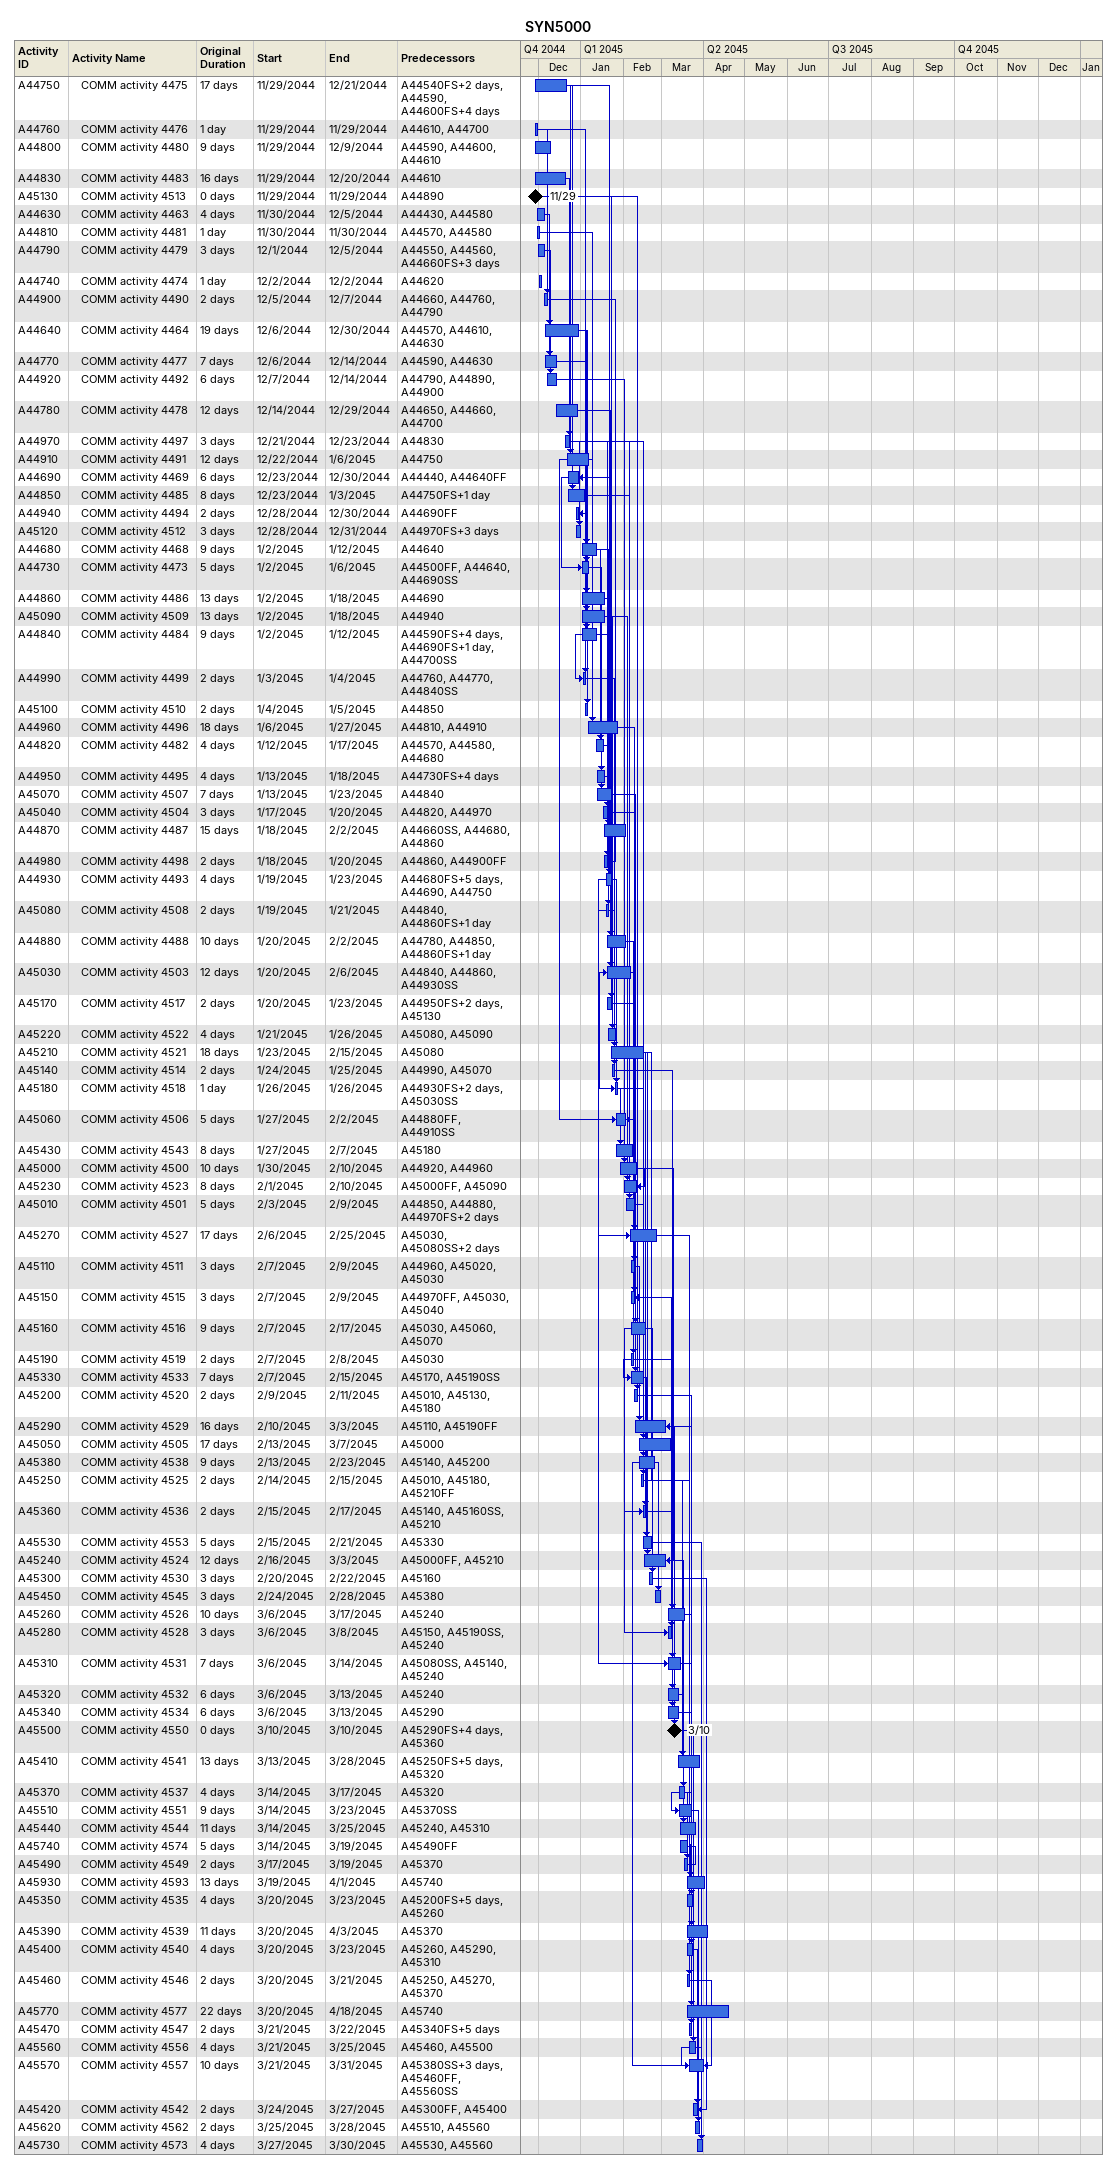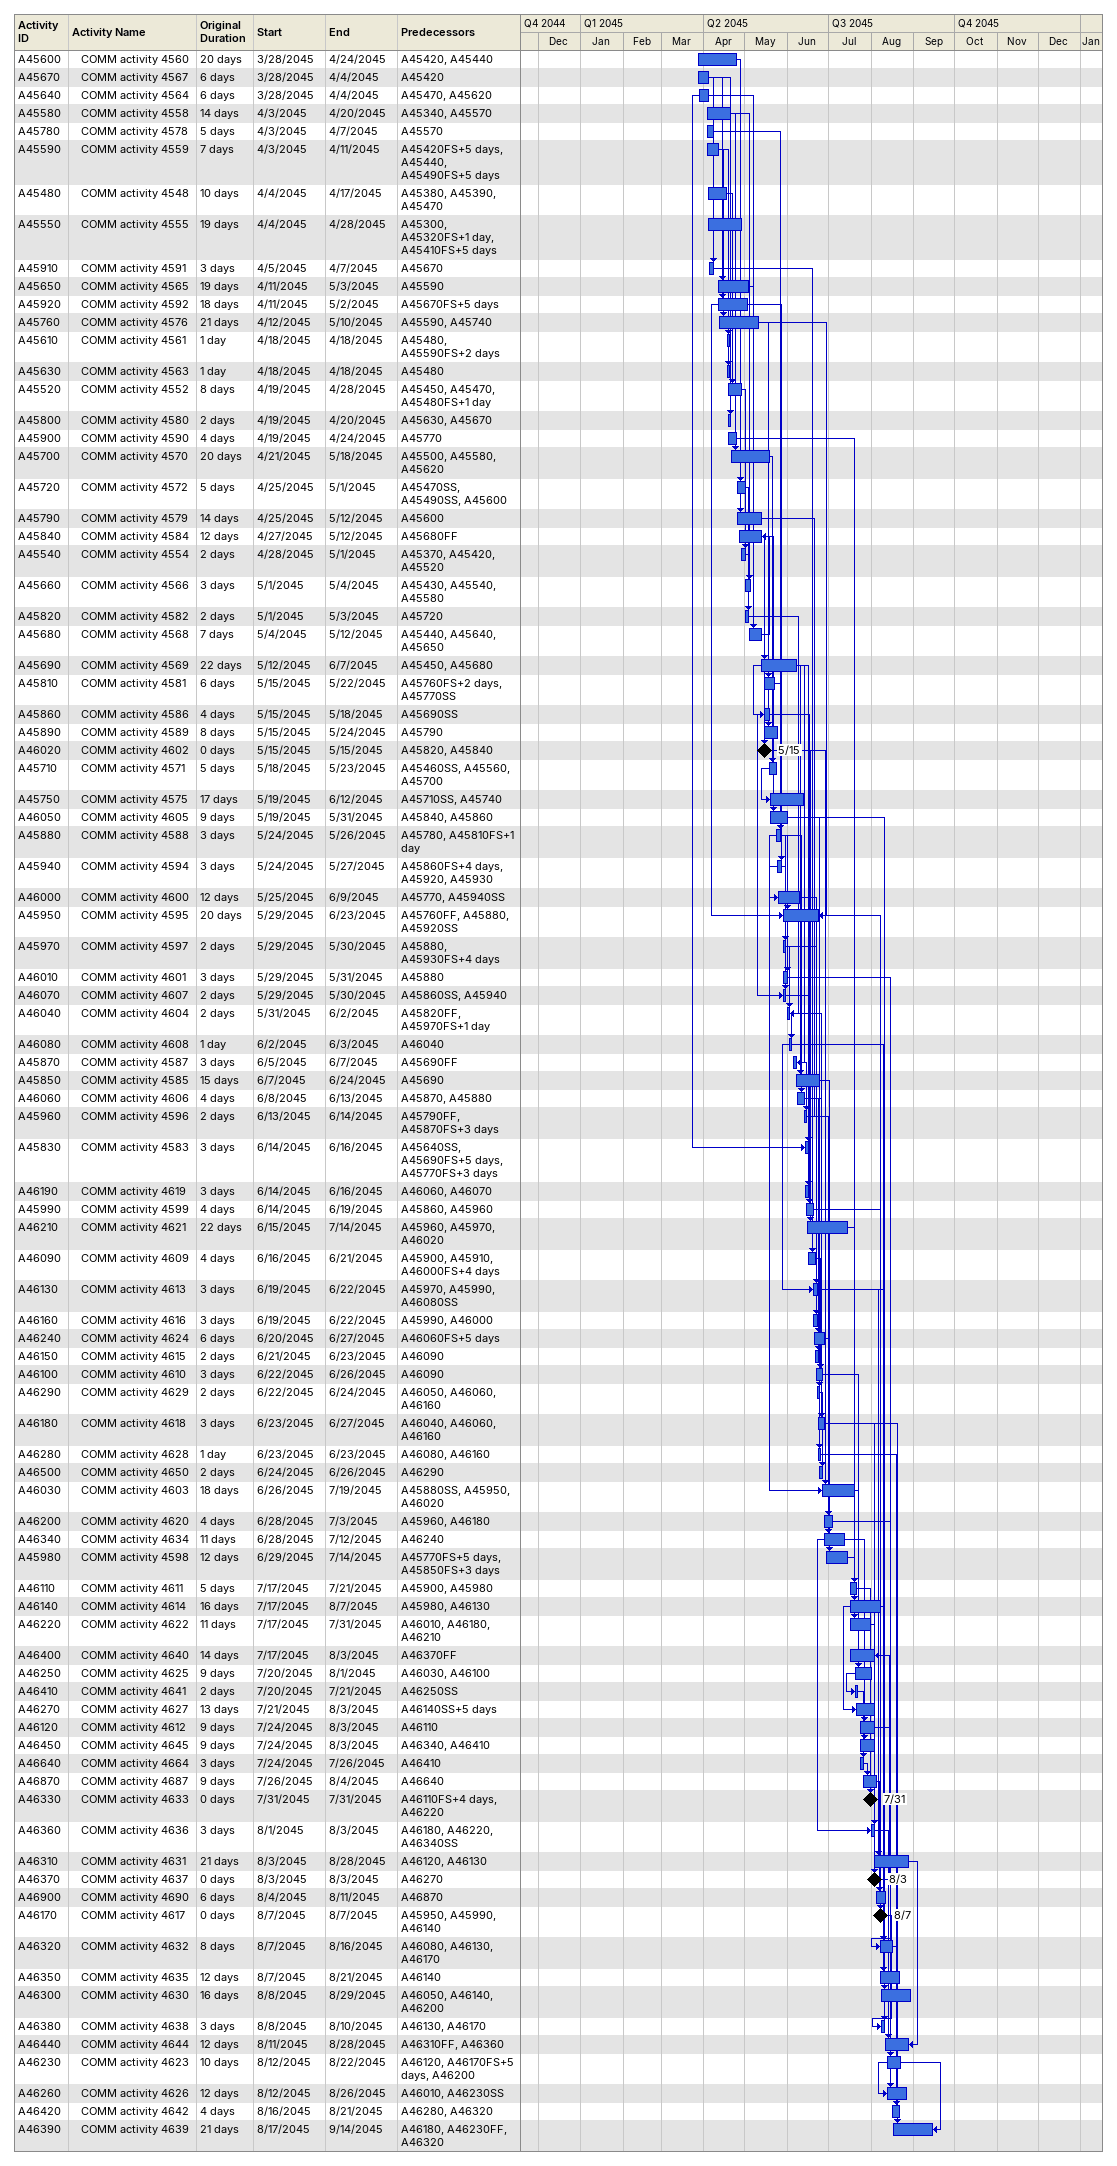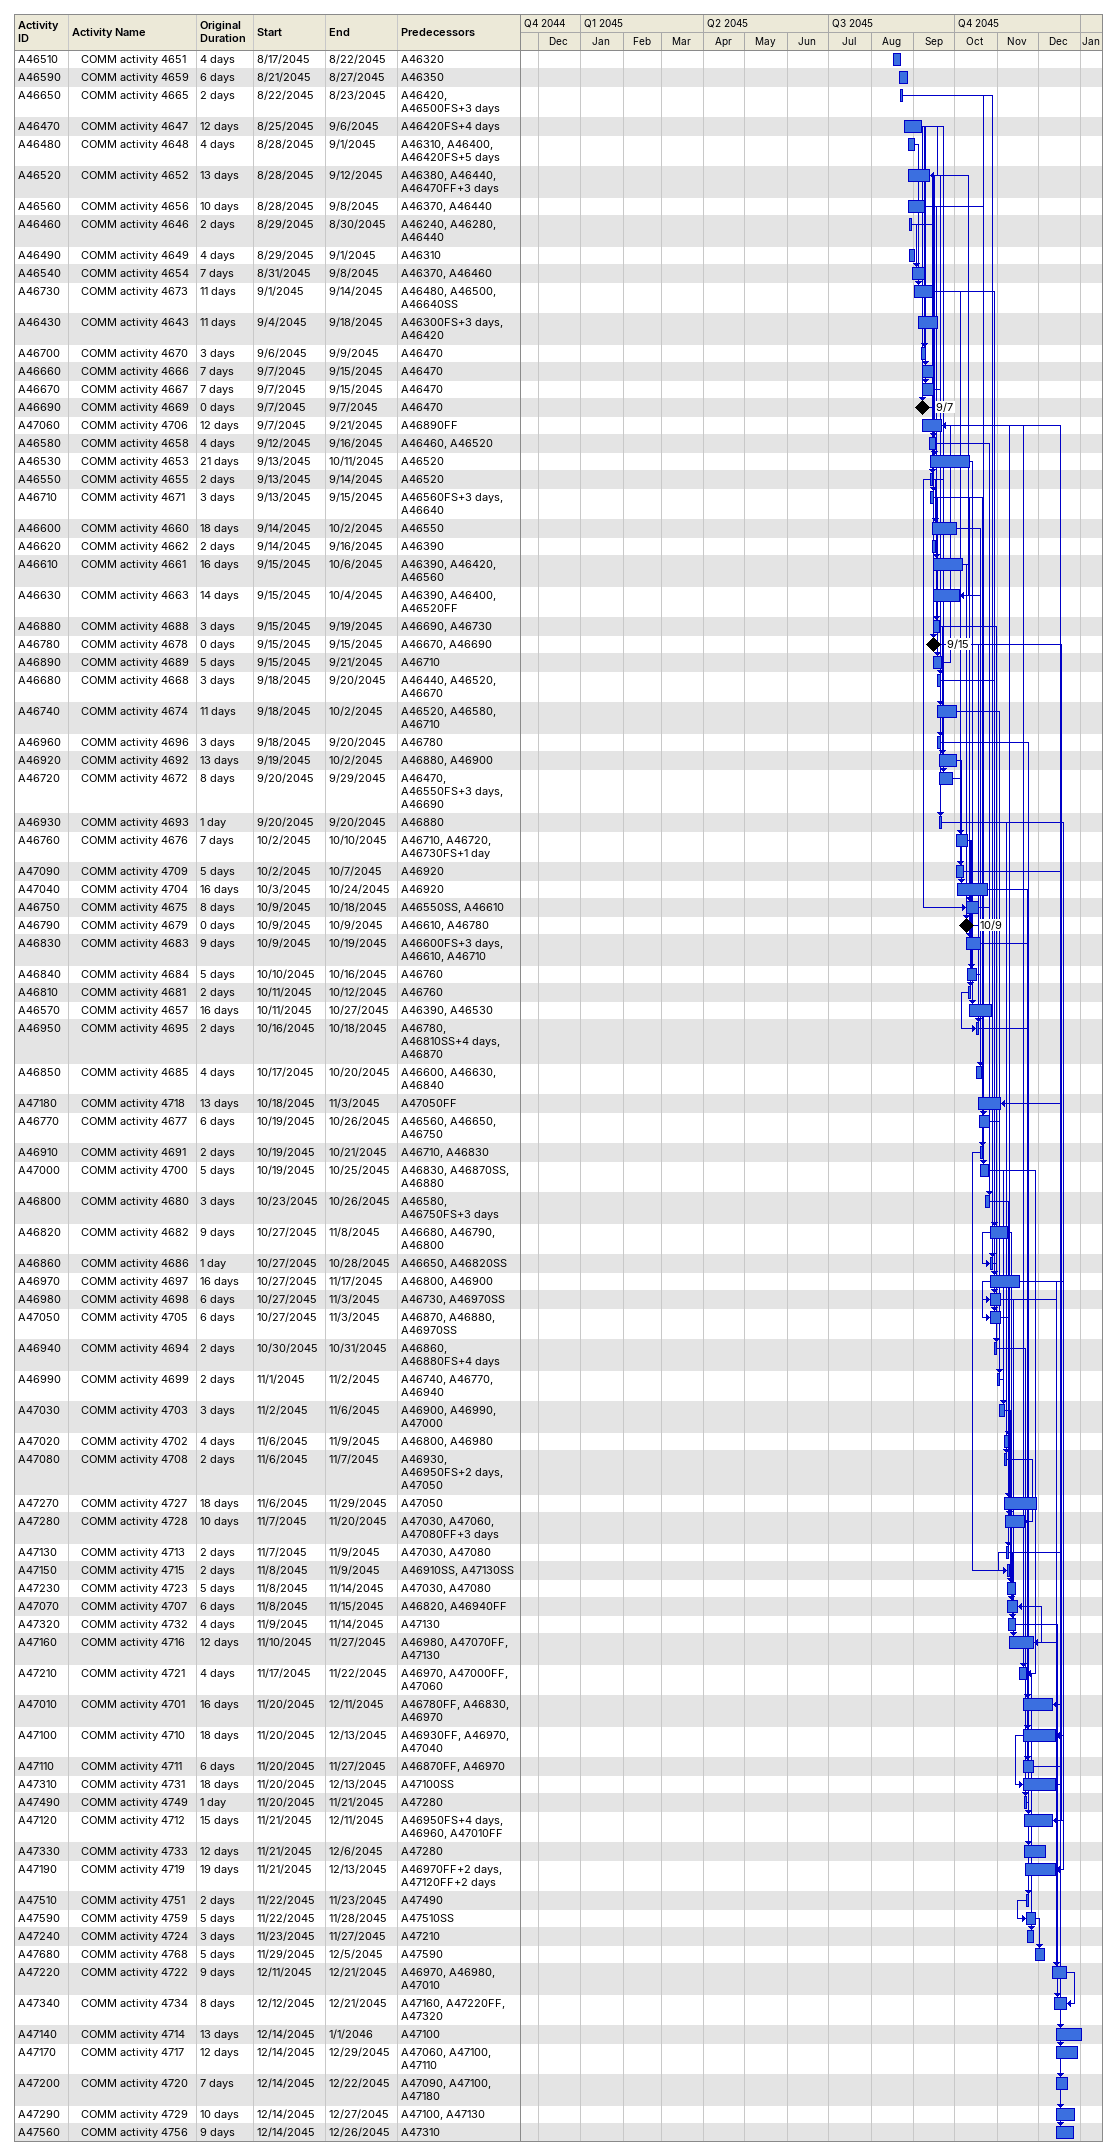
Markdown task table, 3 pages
SYN5000

| ID | Level | Task | Original duration | Start | Finish | Predecessors |
|---|---|---|---|---|---|---|
| A44750 | 2 | COMM activity 4475 | 17d | 2044-11-29 | 2044-12-21 | A44540FS+2d, A44590, A44600FS+4d |
| A44760 | 2 | COMM activity 4476 | 1d | 2044-11-29 | 2044-11-29 | A44610, A44700 |
| A44800 | 2 | COMM activity 4480 | 9d | 2044-11-29 | 2044-12-09 | A44590, A44600, A44610 |
| A44830 | 2 | COMM activity 4483 | 16d | 2044-11-29 | 2044-12-20 | A44610 |
| A45130 | 2 | COMM activity 4513 | 0d | 2044-11-29 | 2044-11-29 | A44890 |
| A44630 | 2 | COMM activity 4463 | 4d | 2044-11-30 | 2044-12-05 | A44430, A44580 |
| A44810 | 2 | COMM activity 4481 | 1d | 2044-11-30 | 2044-11-30 | A44570, A44580 |
| A44790 | 2 | COMM activity 4479 | 3d | 2044-12-01 | 2044-12-05 | A44550, A44560, A44660FS+3d |
| A44740 | 2 | COMM activity 4474 | 1d | 2044-12-02 | 2044-12-02 | A44620 |
| A44900 | 2 | COMM activity 4490 | 2d | 2044-12-05 | 2044-12-07 | A44660, A44760, A44790 |
| A44640 | 2 | COMM activity 4464 | 19d | 2044-12-06 | 2044-12-30 | A44570, A44610, A44630 |
| A44770 | 2 | COMM activity 4477 | 7d | 2044-12-06 | 2044-12-14 | A44590, A44630 |
| A44920 | 2 | COMM activity 4492 | 6d | 2044-12-07 | 2044-12-14 | A44790, A44890, A44900 |
| A44780 | 2 | COMM activity 4478 | 12d | 2044-12-14 | 2044-12-29 | A44650, A44660, A44700 |
| A44970 | 2 | COMM activity 4497 | 3d | 2044-12-21 | 2044-12-23 | A44830 |
| A44910 | 2 | COMM activity 4491 | 12d | 2044-12-22 | 2045-01-06 | A44750 |
| A44690 | 2 | COMM activity 4469 | 6d | 2044-12-23 | 2044-12-30 | A44440, A44640FF |
| A44850 | 2 | COMM activity 4485 | 8d | 2044-12-23 | 2045-01-03 | A44750FS+1d |
| A44940 | 2 | COMM activity 4494 | 2d | 2044-12-28 | 2044-12-30 | A44690FF |
| A45120 | 2 | COMM activity 4512 | 3d | 2044-12-28 | 2044-12-31 | A44970FS+3d |
| A44680 | 2 | COMM activity 4468 | 9d | 2045-01-02 | 2045-01-12 | A44640 |
| A44730 | 2 | COMM activity 4473 | 5d | 2045-01-02 | 2045-01-06 | A44500FF, A44640, A44690SS |
| A44860 | 2 | COMM activity 4486 | 13d | 2045-01-02 | 2045-01-18 | A44690 |
| A45090 | 2 | COMM activity 4509 | 13d | 2045-01-02 | 2045-01-18 | A44940 |
| A44840 | 2 | COMM activity 4484 | 9d | 2045-01-02 | 2045-01-12 | A44590FS+4d, A44690FS+1d, A44700SS |
| A44990 | 2 | COMM activity 4499 | 2d | 2045-01-03 | 2045-01-04 | A44760, A44770, A44840SS |
| A45100 | 2 | COMM activity 4510 | 2d | 2045-01-04 | 2045-01-05 | A44850 |
| A44960 | 2 | COMM activity 4496 | 18d | 2045-01-06 | 2045-01-27 | A44810, A44910 |
| A44820 | 2 | COMM activity 4482 | 4d | 2045-01-12 | 2045-01-17 | A44570, A44580, A44680 |
| A44950 | 2 | COMM activity 4495 | 4d | 2045-01-13 | 2045-01-18 | A44730FS+4d |
| A45070 | 2 | COMM activity 4507 | 7d | 2045-01-13 | 2045-01-23 | A44840 |
| A45040 | 2 | COMM activity 4504 | 3d | 2045-01-17 | 2045-01-20 | A44820, A44970 |
| A44870 | 2 | COMM activity 4487 | 15d | 2045-01-18 | 2045-02-02 | A44660SS, A44680, A44860 |
| A44980 | 2 | COMM activity 4498 | 2d | 2045-01-18 | 2045-01-20 | A44860, A44900FF |
| A44930 | 2 | COMM activity 4493 | 4d | 2045-01-19 | 2045-01-23 | A44680FS+5d, A44690, A44750 |
| A45080 | 2 | COMM activity 4508 | 2d | 2045-01-19 | 2045-01-21 | A44840, A44860FS+1d |
| A44880 | 2 | COMM activity 4488 | 10d | 2045-01-20 | 2045-02-02 | A44780, A44850, A44860FS+1d |
| A45030 | 2 | COMM activity 4503 | 12d | 2045-01-20 | 2045-02-06 | A44840, A44860, A44930SS |
| A45170 | 2 | COMM activity 4517 | 2d | 2045-01-20 | 2045-01-23 | A44950FS+2d, A45130 |
| A45220 | 2 | COMM activity 4522 | 4d | 2045-01-21 | 2045-01-26 | A45080, A45090 |
| A45210 | 2 | COMM activity 4521 | 18d | 2045-01-23 | 2045-02-15 | A45080 |
| A45140 | 2 | COMM activity 4514 | 2d | 2045-01-24 | 2045-01-25 | A44990, A45070 |
| A45180 | 2 | COMM activity 4518 | 1d | 2045-01-26 | 2045-01-26 | A44930FS+2d, A45030SS |
| A45060 | 2 | COMM activity 4506 | 5d | 2045-01-27 | 2045-02-02 | A44880FF, A44910SS |
| A45430 | 2 | COMM activity 4543 | 8d | 2045-01-27 | 2045-02-07 | A45180 |
| A45000 | 2 | COMM activity 4500 | 10d | 2045-01-30 | 2045-02-10 | A44920, A44960 |
| A45230 | 2 | COMM activity 4523 | 8d | 2045-02-01 | 2045-02-10 | A45000FF, A45090 |
| A45010 | 2 | COMM activity 4501 | 5d | 2045-02-03 | 2045-02-09 | A44850, A44880, A44970FS+2d |
| A45270 | 2 | COMM activity 4527 | 17d | 2045-02-06 | 2045-02-25 | A45030, A45080SS+2d |
| A45110 | 2 | COMM activity 4511 | 3d | 2045-02-07 | 2045-02-09 | A44960, A45020, A45030 |
| A45150 | 2 | COMM activity 4515 | 3d | 2045-02-07 | 2045-02-09 | A44970FF, A45030, A45040 |
| A45160 | 2 | COMM activity 4516 | 9d | 2045-02-07 | 2045-02-17 | A45030, A45060, A45070 |
| A45190 | 2 | COMM activity 4519 | 2d | 2045-02-07 | 2045-02-08 | A45030 |
| A45330 | 2 | COMM activity 4533 | 7d | 2045-02-07 | 2045-02-15 | A45170, A45190SS |
| A45200 | 2 | COMM activity 4520 | 2d | 2045-02-09 | 2045-02-11 | A45010, A45130, A45180 |
| A45290 | 2 | COMM activity 4529 | 16d | 2045-02-10 | 2045-03-03 | A45110, A45190FF |
| A45050 | 2 | COMM activity 4505 | 17d | 2045-02-13 | 2045-03-07 | A45000 |
| A45380 | 2 | COMM activity 4538 | 9d | 2045-02-13 | 2045-02-23 | A45140, A45200 |
| A45250 | 2 | COMM activity 4525 | 2d | 2045-02-14 | 2045-02-15 | A45010, A45180, A45210FF |
| A45360 | 2 | COMM activity 4536 | 2d | 2045-02-15 | 2045-02-17 | A45140, A45160SS, A45210 |
| A45530 | 2 | COMM activity 4553 | 5d | 2045-02-15 | 2045-02-21 | A45330 |
| A45240 | 2 | COMM activity 4524 | 12d | 2045-02-16 | 2045-03-03 | A45000FF, A45210 |
| A45300 | 2 | COMM activity 4530 | 3d | 2045-02-20 | 2045-02-22 | A45160 |
| A45450 | 2 | COMM activity 4545 | 3d | 2045-02-24 | 2045-02-28 | A45380 |
| A45260 | 2 | COMM activity 4526 | 10d | 2045-03-06 | 2045-03-17 | A45240 |
| A45280 | 2 | COMM activity 4528 | 3d | 2045-03-06 | 2045-03-08 | A45150, A45190SS, A45240 |
| A45310 | 2 | COMM activity 4531 | 7d | 2045-03-06 | 2045-03-14 | A45080SS, A45140, A45240 |
| A45320 | 2 | COMM activity 4532 | 6d | 2045-03-06 | 2045-03-13 | A45240 |
| A45340 | 2 | COMM activity 4534 | 6d | 2045-03-06 | 2045-03-13 | A45290 |
| A45500 | 2 | COMM activity 4550 | 0d | 2045-03-10 | 2045-03-10 | A45290FS+4d, A45360 |
| A45410 | 2 | COMM activity 4541 | 13d | 2045-03-13 | 2045-03-28 | A45250FS+5d, A45320 |
| A45370 | 2 | COMM activity 4537 | 4d | 2045-03-14 | 2045-03-17 | A45320 |
| A45510 | 2 | COMM activity 4551 | 9d | 2045-03-14 | 2045-03-23 | A45370SS |
| A45440 | 2 | COMM activity 4544 | 11d | 2045-03-14 | 2045-03-25 | A45240, A45310 |
| A45740 | 2 | COMM activity 4574 | 5d | 2045-03-14 | 2045-03-19 | A45490FF |
| A45490 | 2 | COMM activity 4549 | 2d | 2045-03-17 | 2045-03-19 | A45370 |
| A45930 | 2 | COMM activity 4593 | 13d | 2045-03-19 | 2045-04-01 | A45740 |
| A45350 | 2 | COMM activity 4535 | 4d | 2045-03-20 | 2045-03-23 | A45200FS+5d, A45260 |
| A45390 | 2 | COMM activity 4539 | 11d | 2045-03-20 | 2045-04-03 | A45370 |
| A45400 | 2 | COMM activity 4540 | 4d | 2045-03-20 | 2045-03-23 | A45260, A45290, A45310 |
| A45460 | 2 | COMM activity 4546 | 2d | 2045-03-20 | 2045-03-21 | A45250, A45270, A45370 |
| A45770 | 2 | COMM activity 4577 | 22d | 2045-03-20 | 2045-04-18 | A45740 |
| A45470 | 2 | COMM activity 4547 | 2d | 2045-03-21 | 2045-03-22 | A45340FS+5d |
| A45560 | 2 | COMM activity 4556 | 4d | 2045-03-21 | 2045-03-25 | A45460, A45500 |
| A45570 | 2 | COMM activity 4557 | 10d | 2045-03-21 | 2045-03-31 | A45380SS+3d, A45460FF, A45560SS |
| A45420 | 2 | COMM activity 4542 | 2d | 2045-03-24 | 2045-03-27 | A45300FF, A45400 |
| A45620 | 2 | COMM activity 4562 | 2d | 2045-03-25 | 2045-03-28 | A45510, A45560 |
| A45730 | 2 | COMM activity 4573 | 4d | 2045-03-27 | 2045-03-30 | A45530, A45560 |
| A45600 | 2 | COMM activity 4560 | 20d | 2045-03-28 | 2045-04-24 | A45420, A45440 |
| A45670 | 2 | COMM activity 4567 | 6d | 2045-03-28 | 2045-04-04 | A45420 |
| A45640 | 2 | COMM activity 4564 | 6d | 2045-03-28 | 2045-04-04 | A45470, A45620 |
| A45580 | 2 | COMM activity 4558 | 14d | 2045-04-03 | 2045-04-20 | A45340, A45570 |
| A45780 | 2 | COMM activity 4578 | 5d | 2045-04-03 | 2045-04-07 | A45570 |
| A45590 | 2 | COMM activity 4559 | 7d | 2045-04-03 | 2045-04-11 | A45420FS+5d, A45440, A45490FS+5d |
| A45480 | 2 | COMM activity 4548 | 10d | 2045-04-04 | 2045-04-17 | A45380, A45390, A45470 |
| A45550 | 2 | COMM activity 4555 | 19d | 2045-04-04 | 2045-04-28 | A45300, A45320FS+1d, A45410FS+5d |
| A45910 | 2 | COMM activity 4591 | 3d | 2045-04-05 | 2045-04-07 | A45670 |
| A45650 | 2 | COMM activity 4565 | 19d | 2045-04-11 | 2045-05-03 | A45590 |
| A45920 | 2 | COMM activity 4592 | 18d | 2045-04-11 | 2045-05-02 | A45670FS+5d |
| A45760 | 2 | COMM activity 4576 | 21d | 2045-04-12 | 2045-05-10 | A45590, A45740 |
| A45610 | 2 | COMM activity 4561 | 1d | 2045-04-18 | 2045-04-18 | A45480, A45590FS+2d |
| A45630 | 2 | COMM activity 4563 | 1d | 2045-04-18 | 2045-04-18 | A45480 |
| A45520 | 2 | COMM activity 4552 | 8d | 2045-04-19 | 2045-04-28 | A45450, A45470, A45480FS+1d |
| A45800 | 2 | COMM activity 4580 | 2d | 2045-04-19 | 2045-04-20 | A45630, A45670 |
| A45900 | 2 | COMM activity 4590 | 4d | 2045-04-19 | 2045-04-24 | A45770 |
| A45700 | 2 | COMM activity 4570 | 20d | 2045-04-21 | 2045-05-18 | A45500, A45580, A45620 |
| A45720 | 2 | COMM activity 4572 | 5d | 2045-04-25 | 2045-05-01 | A45470SS, A45490SS, A45600 |
| A45790 | 2 | COMM activity 4579 | 14d | 2045-04-25 | 2045-05-12 | A45600 |
| A45840 | 2 | COMM activity 4584 | 12d | 2045-04-27 | 2045-05-12 | A45680FF |
| A45540 | 2 | COMM activity 4554 | 2d | 2045-04-28 | 2045-05-01 | A45370, A45420, A45520 |
| A45660 | 2 | COMM activity 4566 | 3d | 2045-05-01 | 2045-05-04 | A45430, A45540, A45580 |
| A45820 | 2 | COMM activity 4582 | 2d | 2045-05-01 | 2045-05-03 | A45720 |
| A45680 | 2 | COMM activity 4568 | 7d | 2045-05-04 | 2045-05-12 | A45440, A45640, A45650 |
| A45690 | 2 | COMM activity 4569 | 22d | 2045-05-12 | 2045-06-07 | A45450, A45680 |
| A45810 | 2 | COMM activity 4581 | 6d | 2045-05-15 | 2045-05-22 | A45760FS+2d, A45770SS |
| A45860 | 2 | COMM activity 4586 | 4d | 2045-05-15 | 2045-05-18 | A45690SS |
| A45890 | 2 | COMM activity 4589 | 8d | 2045-05-15 | 2045-05-24 | A45790 |
| A46020 | 2 | COMM activity 4602 | 0d | 2045-05-15 | 2045-05-15 | A45820, A45840 |
| A45710 | 2 | COMM activity 4571 | 5d | 2045-05-18 | 2045-05-23 | A45460SS, A45560, A45700 |
| A45750 | 2 | COMM activity 4575 | 17d | 2045-05-19 | 2045-06-12 | A45710SS, A45740 |
| A46050 | 2 | COMM activity 4605 | 9d | 2045-05-19 | 2045-05-31 | A45840, A45860 |
| A45880 | 2 | COMM activity 4588 | 3d | 2045-05-24 | 2045-05-26 | A45780, A45810FS+1d |
| A45940 | 2 | COMM activity 4594 | 3d | 2045-05-24 | 2045-05-27 | A45860FS+4d, A45920, A45930 |
| A46000 | 2 | COMM activity 4600 | 12d | 2045-05-25 | 2045-06-09 | A45770, A45940SS |
| A45950 | 2 | COMM activity 4595 | 20d | 2045-05-29 | 2045-06-23 | A45760FF, A45880, A45920SS |
| A45970 | 2 | COMM activity 4597 | 2d | 2045-05-29 | 2045-05-30 | A45880, A45930FS+4d |
| A46010 | 2 | COMM activity 4601 | 3d | 2045-05-29 | 2045-05-31 | A45880 |
| A46070 | 2 | COMM activity 4607 | 2d | 2045-05-29 | 2045-05-30 | A45860SS, A45940 |
| A46040 | 2 | COMM activity 4604 | 2d | 2045-05-31 | 2045-06-02 | A45820FF, A45970FS+1d |
| A46080 | 2 | COMM activity 4608 | 1d | 2045-06-02 | 2045-06-03 | A46040 |
| A45870 | 2 | COMM activity 4587 | 3d | 2045-06-05 | 2045-06-07 | A45690FF |
| A45850 | 2 | COMM activity 4585 | 15d | 2045-06-07 | 2045-06-24 | A45690 |
| A46060 | 2 | COMM activity 4606 | 4d | 2045-06-08 | 2045-06-13 | A45870, A45880 |
| A45960 | 2 | COMM activity 4596 | 2d | 2045-06-13 | 2045-06-14 | A45790FF, A45870FS+3d |
| A45830 | 2 | COMM activity 4583 | 3d | 2045-06-14 | 2045-06-16 | A45640SS, A45690FS+5d, A45770FS+3d |
| A46190 | 2 | COMM activity 4619 | 3d | 2045-06-14 | 2045-06-16 | A46060, A46070 |
| A45990 | 2 | COMM activity 4599 | 4d | 2045-06-14 | 2045-06-19 | A45860, A45960 |
| A46210 | 2 | COMM activity 4621 | 22d | 2045-06-15 | 2045-07-14 | A45960, A45970, A46020 |
| A46090 | 2 | COMM activity 4609 | 4d | 2045-06-16 | 2045-06-21 | A45900, A45910, A46000FS+4d |
| A46130 | 2 | COMM activity 4613 | 3d | 2045-06-19 | 2045-06-22 | A45970, A45990, A46080SS |
| A46160 | 2 | COMM activity 4616 | 3d | 2045-06-19 | 2045-06-22 | A45990, A46000 |
| A46240 | 2 | COMM activity 4624 | 6d | 2045-06-20 | 2045-06-27 | A46060FS+5d |
| A46150 | 2 | COMM activity 4615 | 2d | 2045-06-21 | 2045-06-23 | A46090 |
| A46100 | 2 | COMM activity 4610 | 3d | 2045-06-22 | 2045-06-26 | A46090 |
| A46290 | 2 | COMM activity 4629 | 2d | 2045-06-22 | 2045-06-24 | A46050, A46060, A46160 |
| A46180 | 2 | COMM activity 4618 | 3d | 2045-06-23 | 2045-06-27 | A46040, A46060, A46160 |
| A46280 | 2 | COMM activity 4628 | 1d | 2045-06-23 | 2045-06-23 | A46080, A46160 |
| A46500 | 2 | COMM activity 4650 | 2d | 2045-06-24 | 2045-06-26 | A46290 |
| A46030 | 2 | COMM activity 4603 | 18d | 2045-06-26 | 2045-07-19 | A45880SS, A45950, A46020 |
| A46200 | 2 | COMM activity 4620 | 4d | 2045-06-28 | 2045-07-03 | A45960, A46180 |
| A46340 | 2 | COMM activity 4634 | 11d | 2045-06-28 | 2045-07-12 | A46240 |
| A45980 | 2 | COMM activity 4598 | 12d | 2045-06-29 | 2045-07-14 | A45770FS+5d, A45850FS+3d |
| A46110 | 2 | COMM activity 4611 | 5d | 2045-07-17 | 2045-07-21 | A45900, A45980 |
| A46140 | 2 | COMM activity 4614 | 16d | 2045-07-17 | 2045-08-07 | A45980, A46130 |
| A46220 | 2 | COMM activity 4622 | 11d | 2045-07-17 | 2045-07-31 | A46010, A46180, A46210 |
| A46400 | 2 | COMM activity 4640 | 14d | 2045-07-17 | 2045-08-03 | A46370FF |
| A46250 | 2 | COMM activity 4625 | 9d | 2045-07-20 | 2045-08-01 | A46030, A46100 |
| A46410 | 2 | COMM activity 4641 | 2d | 2045-07-20 | 2045-07-21 | A46250SS |
| A46270 | 2 | COMM activity 4627 | 13d | 2045-07-21 | 2045-08-03 | A46140SS+5d |
| A46120 | 2 | COMM activity 4612 | 9d | 2045-07-24 | 2045-08-03 | A46110 |
| A46450 | 2 | COMM activity 4645 | 9d | 2045-07-24 | 2045-08-03 | A46340, A46410 |
| A46640 | 2 | COMM activity 4664 | 3d | 2045-07-24 | 2045-07-26 | A46410 |
| A46870 | 2 | COMM activity 4687 | 9d | 2045-07-26 | 2045-08-04 | A46640 |
| A46330 | 2 | COMM activity 4633 | 0d | 2045-07-31 | 2045-07-31 | A46110FS+4d, A46220 |
| A46360 | 2 | COMM activity 4636 | 3d | 2045-08-01 | 2045-08-03 | A46180, A46220, A46340SS |
| A46310 | 2 | COMM activity 4631 | 21d | 2045-08-03 | 2045-08-28 | A46120, A46130 |
| A46370 | 2 | COMM activity 4637 | 0d | 2045-08-03 | 2045-08-03 | A46270 |
| A46900 | 2 | COMM activity 4690 | 6d | 2045-08-04 | 2045-08-11 | A46870 |
| A46170 | 2 | COMM activity 4617 | 0d | 2045-08-07 | 2045-08-07 | A45950, A45990, A46140 |
| A46320 | 2 | COMM activity 4632 | 8d | 2045-08-07 | 2045-08-16 | A46080, A46130, A46170 |
| A46350 | 2 | COMM activity 4635 | 12d | 2045-08-07 | 2045-08-21 | A46140 |
| A46300 | 2 | COMM activity 4630 | 16d | 2045-08-08 | 2045-08-29 | A46050, A46140, A46200 |
| A46380 | 2 | COMM activity 4638 | 3d | 2045-08-08 | 2045-08-10 | A46130, A46170 |
| A46440 | 2 | COMM activity 4644 | 12d | 2045-08-11 | 2045-08-28 | A46310FF, A46360 |
| A46230 | 2 | COMM activity 4623 | 10d | 2045-08-12 | 2045-08-22 | A46120, A46170FS+5d, A46200 |
| A46260 | 2 | COMM activity 4626 | 12d | 2045-08-12 | 2045-08-26 | A46010, A46230SS |
| A46420 | 2 | COMM activity 4642 | 4d | 2045-08-16 | 2045-08-21 | A46280, A46320 |
| A46390 | 2 | COMM activity 4639 | 21d | 2045-08-17 | 2045-09-14 | A46180, A46230FF, A46320 |
| A46510 | 2 | COMM activity 4651 | 4d | 2045-08-17 | 2045-08-22 | A46320 |
| A46590 | 2 | COMM activity 4659 | 6d | 2045-08-21 | 2045-08-27 | A46350 |
| A46650 | 2 | COMM activity 4665 | 2d | 2045-08-22 | 2045-08-23 | A46420, A46500FS+3d |
| A46470 | 2 | COMM activity 4647 | 12d | 2045-08-25 | 2045-09-06 | A46420FS+4d |
| A46480 | 2 | COMM activity 4648 | 4d | 2045-08-28 | 2045-09-01 | A46310, A46400, A46420FS+5d |
| A46520 | 2 | COMM activity 4652 | 13d | 2045-08-28 | 2045-09-12 | A46380, A46440, A46470FF+3d |
| A46560 | 2 | COMM activity 4656 | 10d | 2045-08-28 | 2045-09-08 | A46370, A46440 |
| A46460 | 2 | COMM activity 4646 | 2d | 2045-08-29 | 2045-08-30 | A46240, A46280, A46440 |
| A46490 | 2 | COMM activity 4649 | 4d | 2045-08-29 | 2045-09-01 | A46310 |
| A46540 | 2 | COMM activity 4654 | 7d | 2045-08-31 | 2045-09-08 | A46370, A46460 |
| A46730 | 2 | COMM activity 4673 | 11d | 2045-09-01 | 2045-09-14 | A46480, A46500, A46640SS |
| A46430 | 2 | COMM activity 4643 | 11d | 2045-09-04 | 2045-09-18 | A46300FS+3d, A46420 |
| A46700 | 2 | COMM activity 4670 | 3d | 2045-09-06 | 2045-09-09 | A46470 |
| A46660 | 2 | COMM activity 4666 | 7d | 2045-09-07 | 2045-09-15 | A46470 |
| A46670 | 2 | COMM activity 4667 | 7d | 2045-09-07 | 2045-09-15 | A46470 |
| A46690 | 2 | COMM activity 4669 | 0d | 2045-09-07 | 2045-09-07 | A46470 |
| A47060 | 2 | COMM activity 4706 | 12d | 2045-09-07 | 2045-09-21 | A46890FF |
| A46580 | 2 | COMM activity 4658 | 4d | 2045-09-12 | 2045-09-16 | A46460, A46520 |
| A46530 | 2 | COMM activity 4653 | 21d | 2045-09-13 | 2045-10-11 | A46520 |
| A46550 | 2 | COMM activity 4655 | 2d | 2045-09-13 | 2045-09-14 | A46520 |
| A46710 | 2 | COMM activity 4671 | 3d | 2045-09-13 | 2045-09-15 | A46560FS+3d, A46640 |
| A46600 | 2 | COMM activity 4660 | 18d | 2045-09-14 | 2045-10-02 | A46550 |
| A46620 | 2 | COMM activity 4662 | 2d | 2045-09-14 | 2045-09-16 | A46390 |
| A46610 | 2 | COMM activity 4661 | 16d | 2045-09-15 | 2045-10-06 | A46390, A46420, A46560 |
| A46630 | 2 | COMM activity 4663 | 14d | 2045-09-15 | 2045-10-04 | A46390, A46400, A46520FF |
| A46880 | 2 | COMM activity 4688 | 3d | 2045-09-15 | 2045-09-19 | A46690, A46730 |
| A46780 | 2 | COMM activity 4678 | 0d | 2045-09-15 | 2045-09-15 | A46670, A46690 |
| A46890 | 2 | COMM activity 4689 | 5d | 2045-09-15 | 2045-09-21 | A46710 |
| A46680 | 2 | COMM activity 4668 | 3d | 2045-09-18 | 2045-09-20 | A46440, A46520, A46670 |
| A46740 | 2 | COMM activity 4674 | 11d | 2045-09-18 | 2045-10-02 | A46520, A46580, A46710 |
| A46960 | 2 | COMM activity 4696 | 3d | 2045-09-18 | 2045-09-20 | A46780 |
| A46920 | 2 | COMM activity 4692 | 13d | 2045-09-19 | 2045-10-02 | A46880, A46900 |
| A46720 | 2 | COMM activity 4672 | 8d | 2045-09-20 | 2045-09-29 | A46470, A46550FS+3d, A46690 |
| A46930 | 2 | COMM activity 4693 | 1d | 2045-09-20 | 2045-09-20 | A46880 |
| A46760 | 2 | COMM activity 4676 | 7d | 2045-10-02 | 2045-10-10 | A46710, A46720, A46730FS+1d |
| A47090 | 2 | COMM activity 4709 | 5d | 2045-10-02 | 2045-10-07 | A46920 |
| A47040 | 2 | COMM activity 4704 | 16d | 2045-10-03 | 2045-10-24 | A46920 |
| A46750 | 2 | COMM activity 4675 | 8d | 2045-10-09 | 2045-10-18 | A46550SS, A46610 |
| A46790 | 2 | COMM activity 4679 | 0d | 2045-10-09 | 2045-10-09 | A46610, A46780 |
| A46830 | 2 | COMM activity 4683 | 9d | 2045-10-09 | 2045-10-19 | A46600FS+3d, A46610, A46710 |
| A46840 | 2 | COMM activity 4684 | 5d | 2045-10-10 | 2045-10-16 | A46760 |
| A46810 | 2 | COMM activity 4681 | 2d | 2045-10-11 | 2045-10-12 | A46760 |
| A46570 | 2 | COMM activity 4657 | 16d | 2045-10-11 | 2045-10-27 | A46390, A46530 |
| A46950 | 2 | COMM activity 4695 | 2d | 2045-10-16 | 2045-10-18 | A46780, A46810SS+4d, A46870 |
| A46850 | 2 | COMM activity 4685 | 4d | 2045-10-17 | 2045-10-20 | A46600, A46630, A46840 |
| A47180 | 2 | COMM activity 4718 | 13d | 2045-10-18 | 2045-11-03 | A47050FF |
| A46770 | 2 | COMM activity 4677 | 6d | 2045-10-19 | 2045-10-26 | A46560, A46650, A46750 |
| A46910 | 2 | COMM activity 4691 | 2d | 2045-10-19 | 2045-10-21 | A46710, A46830 |
| A47000 | 2 | COMM activity 4700 | 5d | 2045-10-19 | 2045-10-25 | A46830, A46870SS, A46880 |
| A46800 | 2 | COMM activity 4680 | 3d | 2045-10-23 | 2045-10-26 | A46580, A46750FS+3d |
| A46820 | 2 | COMM activity 4682 | 9d | 2045-10-27 | 2045-11-08 | A46680, A46790, A46800 |
| A46860 | 2 | COMM activity 4686 | 1d | 2045-10-27 | 2045-10-28 | A46650, A46820SS |
| A46970 | 2 | COMM activity 4697 | 16d | 2045-10-27 | 2045-11-17 | A46800, A46900 |
| A46980 | 2 | COMM activity 4698 | 6d | 2045-10-27 | 2045-11-03 | A46730, A46970SS |
| A47050 | 2 | COMM activity 4705 | 6d | 2045-10-27 | 2045-11-03 | A46870, A46880, A46970SS |
| A46940 | 2 | COMM activity 4694 | 2d | 2045-10-30 | 2045-10-31 | A46860, A46880FS+4d |
| A46990 | 2 | COMM activity 4699 | 2d | 2045-11-01 | 2045-11-02 | A46740, A46770, A46940 |
| A47030 | 2 | COMM activity 4703 | 3d | 2045-11-02 | 2045-11-06 | A46900, A46990, A47000 |
| A47020 | 2 | COMM activity 4702 | 4d | 2045-11-06 | 2045-11-09 | A46800, A46980 |
| A47080 | 2 | COMM activity 4708 | 2d | 2045-11-06 | 2045-11-07 | A46930, A46950FS+2d, A47050 |
| A47270 | 2 | COMM activity 4727 | 18d | 2045-11-06 | 2045-11-29 | A47050 |
| A47280 | 2 | COMM activity 4728 | 10d | 2045-11-07 | 2045-11-20 | A47030, A47060, A47080FF+3d |
| A47130 | 2 | COMM activity 4713 | 2d | 2045-11-07 | 2045-11-09 | A47030, A47080 |
| A47150 | 2 | COMM activity 4715 | 2d | 2045-11-08 | 2045-11-09 | A46910SS, A47130SS |
| A47230 | 2 | COMM activity 4723 | 5d | 2045-11-08 | 2045-11-14 | A47030, A47080 |
| A47070 | 2 | COMM activity 4707 | 6d | 2045-11-08 | 2045-11-15 | A46820, A46940FF |
| A47320 | 2 | COMM activity 4732 | 4d | 2045-11-09 | 2045-11-14 | A47130 |
| A47160 | 2 | COMM activity 4716 | 12d | 2045-11-10 | 2045-11-27 | A46980, A47070FF, A47130 |
| A47210 | 2 | COMM activity 4721 | 4d | 2045-11-17 | 2045-11-22 | A46970, A47000FF, A47060 |
| A47010 | 2 | COMM activity 4701 | 16d | 2045-11-20 | 2045-12-11 | A46780FF, A46830, A46970 |
| A47100 | 2 | COMM activity 4710 | 18d | 2045-11-20 | 2045-12-13 | A46930FF, A46970, A47040 |
| A47110 | 2 | COMM activity 4711 | 6d | 2045-11-20 | 2045-11-27 | A46870FF, A46970 |
| A47310 | 2 | COMM activity 4731 | 18d | 2045-11-20 | 2045-12-13 | A47100SS |
| A47490 | 2 | COMM activity 4749 | 1d | 2045-11-20 | 2045-11-21 | A47280 |
| A47120 | 2 | COMM activity 4712 | 15d | 2045-11-21 | 2045-12-11 | A46950FS+4d, A46960, A47010FF |
| A47330 | 2 | COMM activity 4733 | 12d | 2045-11-21 | 2045-12-06 | A47280 |
| A47190 | 2 | COMM activity 4719 | 19d | 2045-11-21 | 2045-12-13 | A46970FF+2d, A47120FF+2d |
| A47510 | 2 | COMM activity 4751 | 2d | 2045-11-22 | 2045-11-23 | A47490 |
| A47590 | 2 | COMM activity 4759 | 5d | 2045-11-22 | 2045-11-28 | A47510SS |
| A47240 | 2 | COMM activity 4724 | 3d | 2045-11-23 | 2045-11-27 | A47210 |
| A47680 | 2 | COMM activity 4768 | 5d | 2045-11-29 | 2045-12-05 | A47590 |
| A47220 | 2 | COMM activity 4722 | 9d | 2045-12-11 | 2045-12-21 | A46970, A46980, A47010 |
| A47340 | 2 | COMM activity 4734 | 8d | 2045-12-12 | 2045-12-21 | A47160, A47220FF, A47320 |
| A47140 | 2 | COMM activity 4714 | 13d | 2045-12-14 | 2046-01-01 | A47100 |
| A47170 | 2 | COMM activity 4717 | 12d | 2045-12-14 | 2045-12-29 | A47060, A47100, A47110 |
| A47200 | 2 | COMM activity 4720 | 7d | 2045-12-14 | 2045-12-22 | A47090, A47100, A47180 |
| A47290 | 2 | COMM activity 4729 | 10d | 2045-12-14 | 2045-12-27 | A47100, A47130 |
| A47560 | 2 | COMM activity 4756 | 9d | 2045-12-14 | 2045-12-26 | A47310 |
